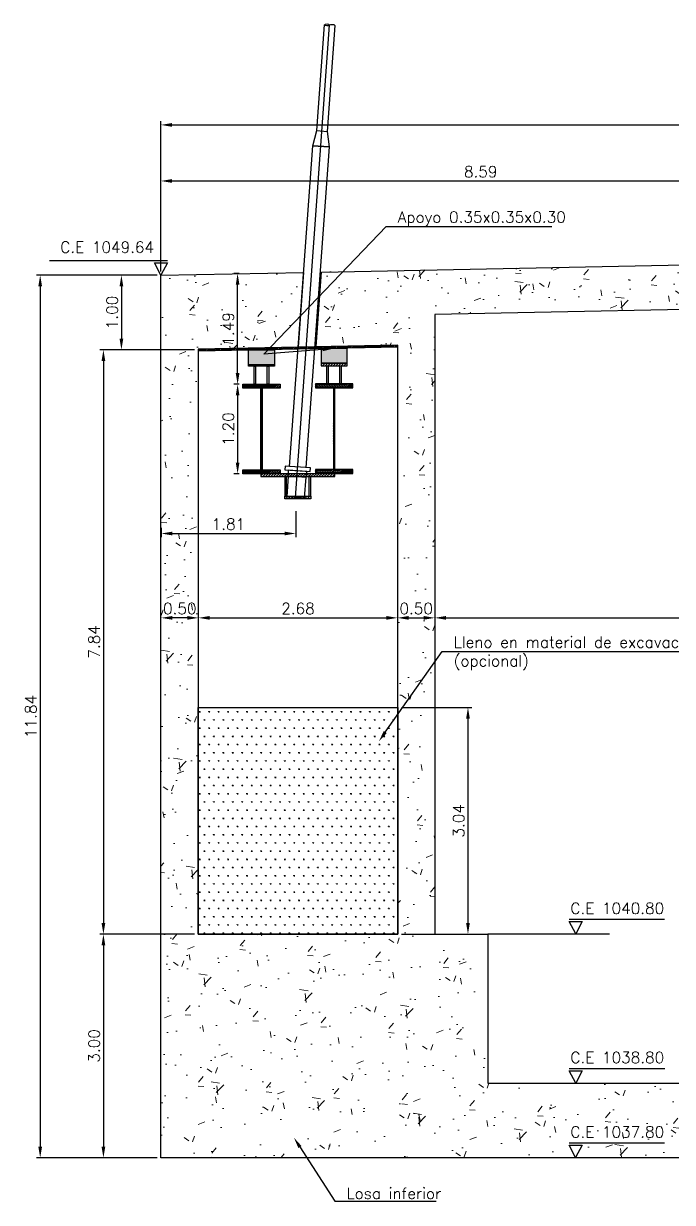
# Model space of a CAD drawing. Header units: metres. Extents: x 1080594 to 1081411, y 976871 to 977162.
# Drawn here: x 1081160.26 to 1081168.98, y 977062.21 to 977078.03 of the extents above; entities that cross this region are included whole.
import ezdxf
from ezdxf import colors
from ezdxf.entities.mleader import LeaderData, LeaderLine
from ezdxf.math import Vec2, Vec3

# ---------------------------------------------------------------- set-up
doc = ezdxf.new("R2010")
doc.units = ezdxf.units.M
doc.header["$LTSCALE"] = 25.4
doc.linetypes.add('DASHDOT', pattern=[1, 0.5, -0.25, 0, -0.25])
for name, color, linetype, lineweight in [('ANCLAJE', 150, 'Continuous', 25), ('COTA', 1, 'Continuous', 30), ('COTACIM', 20, 'Continuous', 5), ('PLATINA', 54, 'Continuous', 30), ('SOLIDOREFCONT', 254, 'Continuous', 5)]:
    doc.layers.add(name, color=color, linetype=linetype, lineweight=lineweight)
for name, color, linetype in [('CONTRAPESO', 3, 'Continuous'), ('DIMCONTRAPESO', 1, 'Continuous'), ('EJECABLES', 203, 'DASHDOT'), ('NEOPRENO', 24, 'Continuous'), ('PERFIL MET', 37, 'Continuous'), ('SOLIDOS', 9, 'Continuous')]:
    doc.layers.add(name, color=color, linetype=linetype)
doc.styles.add('romans', font='romans.shx')
doc.dimstyles.new('Copy 75', dxfattribs={"dimtxt": 0.15, "dimasz": 0.15, "dimexe": 0.05, "dimexo": 0.05, "dimgap": 0.05, "dimtad": 1, "dimzin": 0, "dimdsep": 46, "dimtxsty": 'romans', "dimcen": 0.002, "dimclrd": 1, "dimclre": 1, "dimclrt": 3, "dimadec": 4, "dimazin": 0, "dimtfac": 1, "dimtofl": 0, "dimtmove": 1, "dimatfit": 3, "dimfxl": 1, "dimtolj": 1, "dimtzin": 0, "dimarcsym": 1})

# ---------------------------------------------------------------- blocks, each defined once
blk = doc.blocks.new('*D339')
at = {"layer": 'COTA', "color": 1, "lineweight": -2, "transparency": 16777216}
for p, q in [((1081165.28448625, 977070.474468469), (1081165.28448625, 977070.0045410029)), ((1081162.759474072, 977070.054541003), (1081165.13448625, 977070.054541003))]:
    blk.add_line(p, q, dxfattribs=at)
at = {"layer": 'COTA', "color": 1, "transparency": 16777216}
for points in [[(1081162.759474072, 977070.079541003), (1081162.759474072, 977070.0295410029), (1081162.609474072, 977070.054541003)], [(1081165.13448625, 977070.079541003), (1081165.13448625, 977070.0295410029), (1081165.28448625, 977070.054541003)]]:
    blk.add_solid(points, dxfattribs=at)
at = {"layer": 'Defpoints', "color": 0, "transparency": 16777216}
for p in [(1081165.28448625, 977070.5244684691), (1081162.609474072, 977070.054541003), (1081165.28448625, 977070.054541003)]:
    blk.add_point(p, dxfattribs=at)
at = {"layer": 'COTA', "color": 3, "transparency": 16777216, "insert": (1081163.946980161, 977070.179541003), "char_height": 0.15, "attachment_point": 5, "style": 'romans'}
blk.add_mtext('\\A1;2.68', dxfattribs=at)
blk = doc.blocks.new('*D340')
at = {"layer": 'COTA', "color": 1, "lineweight": -2, "transparency": 16777216}
blk.add_line((1081162.459474072, 977070.0545410186), (1081162.259474072, 977070.0545410186), dxfattribs=at)
at = {"layer": 'COTA', "color": 1, "transparency": 16777216}
for points in [[(1081162.259474072, 977070.0795410186), (1081162.259474072, 977070.0295410185), (1081162.109474072, 977070.0545410186)], [(1081162.459474072, 977070.0795410186), (1081162.459474072, 977070.0295410185), (1081162.609474072, 977070.0545410186)]]:
    blk.add_solid(points, dxfattribs=at)
at = {"layer": 'Defpoints', "color": 0, "transparency": 16777216}
for p in [(1081162.109474072, 977070.0545410186), (1081162.109474072, 977070.0545410186), (1081162.609474072, 977070.054541003)]:
    blk.add_point(p, dxfattribs=at)
at = {"layer": 'COTA', "color": 3, "transparency": 16777216, "insert": (1081162.359474072, 977070.1795410186), "char_height": 0.15, "attachment_point": 5, "style": 'romans'}
blk.add_mtext('\\A1;0.50', dxfattribs=at)
blk = doc.blocks.new('*D341')
at = {"layer": 'COTA', "color": 1, "lineweight": -2, "transparency": 16777216}
for p, q in [((1081165.78448625, 977070.2743508759), (1081165.78448625, 977070.004527999)), ((1081165.28448625, 977070.0045410029), (1081165.28448625, 977070.004527999)), ((1081165.434486249, 977070.054527999), (1081165.63448625, 977070.054527999))]:
    blk.add_line(p, q, dxfattribs=at)
at = {"layer": 'COTA', "color": 1, "transparency": 16777216}
for points in [[(1081165.434486249, 977070.079527999), (1081165.434486249, 977070.029527999), (1081165.28448625, 977070.054527999)], [(1081165.63448625, 977070.079527999), (1081165.63448625, 977070.029527999), (1081165.78448625, 977070.054527999)]]:
    blk.add_solid(points, dxfattribs=at)
at = {"layer": 'Defpoints', "color": 0, "transparency": 16777216}
for p in [(1081165.78448625, 977070.3243508759), (1081165.28448625, 977070.054541003), (1081165.78448625, 977070.054527999)]:
    blk.add_point(p, dxfattribs=at)
at = {"layer": 'COTA', "color": 3, "transparency": 16777216, "insert": (1081165.53448625, 977070.179527999), "char_height": 0.15, "attachment_point": 5, "style": 'romans'}
blk.add_mtext('\\A1;0.50', dxfattribs=at)
blk = doc.blocks.new('*D342')
at = {"layer": 'COTA', "color": 1, "lineweight": -2, "transparency": 16777216}
for p, q in [((1081165.934486249, 977070.0545410026), (1081175.45947407, 977070.0545410026)), ((1081175.60947407, 977070.0045540066), (1081175.60947407, 977070.0045410026))]:
    blk.add_line(p, q, dxfattribs=at)
at = {"layer": 'COTA', "color": 1, "transparency": 16777216}
for points in [[(1081165.934486249, 977070.0795410026), (1081165.934486249, 977070.0295410026), (1081165.78448625, 977070.0545410026)], [(1081175.45947407, 977070.0795410026), (1081175.45947407, 977070.0295410026), (1081175.60947407, 977070.0545410026)]]:
    blk.add_solid(points, dxfattribs=at)
at = {"layer": 'Defpoints', "color": 0, "transparency": 16777216}
for p in [(1081165.78448625, 977070.0545410028), (1081175.60947407, 977070.0545540067), (1081175.60947407, 977070.0545410026)]:
    blk.add_point(p, dxfattribs=at)
at = {"layer": 'COTA', "color": 3, "transparency": 16777216, "insert": (1081170.69698016, 977070.1795410026), "char_height": 0.15, "attachment_point": 5, "style": 'romans'}
blk.add_mtext('\\A1;9.82', dxfattribs=at)
blk = doc.blocks.new('T')
at = {"layer": 'ANCLAJE'}
for p, q in [((1080682.652636061, 977129.3612785203), (1080682.652636061, 977127.9371516358)), ((1080682.792627363, 977127.9371516358), (1080682.792627363, 977129.3612785203))]:
    blk.add_line(p, q, dxfattribs=at)
for points in [[(1080682.612636062, 977127.7317864553), (1080682.832636062, 977127.7317864553), (1080682.792636062, 977127.9371398049), (1080682.652636061, 977127.9371516358)], [(1080682.612636063, 977123.4187468407), (1080682.832636063, 977123.4187468406), (1080682.832636062, 977127.7317864553), (1080682.612636062, 977127.7317864553)], [(1080682.552113015, 977123.4187468406), (1080682.892113019, 977123.4187534283), (1080682.892113019, 977123.3687534283), (1080682.552113015, 977123.3687468406)], [(1080682.597113017, 977123.3687468405), (1080682.847113013, 977123.3687468406), (1080682.847113013, 977123.2887440774), (1080682.597113017, 977123.2887440774)], [(1080682.602472921, 977123.2887440776), (1080682.842472921, 977123.2887440776), (1080682.842472921, 977123.0137440774), (1080682.602472921, 977123.0137440774)]]:
    blk.add_lwpolyline(points, close=True, dxfattribs=at)
at = {"layer": 'ANCLAJE', "extrusion": (0, 0, -1)}
blk.add_ellipse((1080682.687629506, 977129.3612785203), major_axis=(-0.03499130089767277, 0), ratio=0.2498279888206978, start_param=1.331707858069039e-08, end_param=3.141592640272715, dxfattribs=at)
at = {"layer": 'ANCLAJE'}
blk.add_ellipse((1080682.757642618, 977129.3612785203), major_axis=(0.03499130089767277, 0), ratio=0.2498279888206978, dxfattribs=at)
at = {"layer": 'EJECABLES'}
blk.add_line((1080682.722472921, 977123.0096768405), (1080682.722472921, 977129.3612785205), dxfattribs=at)
blk = doc.blocks.new('*D346')
at = {"layer": 'Defpoints', "color": 0, "transparency": 16777216}
for p in [(1081163.915864083, 977071.5345078958), (1081162.109474072, 977071.3102621331), (1081163.915864083, 977071.1860289382)]:
    blk.add_point(p, dxfattribs=at)
at = {"layer": 'DIMCONTRAPESO', "color": 1, "lineweight": -2, "transparency": 16777216}
for p, q in [((1081163.915864083, 977071.4845078958), (1081163.915864083, 977071.1360289381)), ((1081162.109474072, 977071.2602621331), (1081162.109474072, 977071.1360289381)), ((1081162.259474072, 977071.1860289382), (1081163.765864083, 977071.1860289382))]:
    blk.add_line(p, q, dxfattribs=at)
at = {"layer": 'DIMCONTRAPESO', "color": 1, "transparency": 16777216}
for points in [[(1081162.259474072, 977071.2110289382), (1081162.259474072, 977071.1610289381), (1081162.109474072, 977071.1860289382)], [(1081163.765864083, 977071.2110289382), (1081163.765864083, 977071.1610289381), (1081163.915864083, 977071.1860289382)]]:
    blk.add_solid(points, dxfattribs=at)
at = {"layer": 'DIMCONTRAPESO', "color": 3, "transparency": 16777216, "insert": (1081163.012669078, 977071.3110289382), "char_height": 0.15, "attachment_point": 5, "style": 'romans'}
blk.add_mtext('\\A1;1.81', dxfattribs=at)
blk = doc.blocks.new('*D356')
at = {"layer": 'COTA', "color": 1, "lineweight": -2, "transparency": 16777216}
for p, q in [((1081165.336491143, 977068.8511563531), (1081166.279577228, 977068.8511563531)), ((1081166.229577228, 977068.7011563531), (1081166.229577228, 977065.9622710795)), ((1081165.336927585, 977065.8122710795), (1081166.279577228, 977065.8122710795))]:
    blk.add_line(p, q, dxfattribs=at)
at = {"layer": 'COTA', "color": 1, "transparency": 16777216}
for points in [[(1081166.204577228, 977068.7011563531), (1081166.254577228, 977068.7011563531), (1081166.229577228, 977068.8511563531)], [(1081166.204577228, 977065.9622710795), (1081166.254577228, 977065.9622710795), (1081166.229577228, 977065.8122710795)]]:
    blk.add_solid(points, dxfattribs=at)
at = {"layer": 'Defpoints', "color": 0, "transparency": 16777216}
for p in [(1081165.286491143, 977068.8511563531), (1081165.286927585, 977065.8122710795), (1081166.229577228, 977065.8122710795)]:
    blk.add_point(p, dxfattribs=at)
at = {"layer": 'COTA', "color": 3, "transparency": 16777216, "insert": (1081166.104577228, 977067.3317137164), "char_height": 0.15, "attachment_point": 5, "rotation": 90, "style": 'romans'}
blk.add_mtext('\\A1;3.04', dxfattribs=at)
blk = doc.blocks.new('*D350')
at = {"layer": 'COTA', "color": 1, "lineweight": -2, "transparency": 16777216}
for p, q in [((1081162.105526778, 977074.7005107045), (1081162.105526778, 977076.716850016)), ((1081179.285617544, 977075.0439725197), (1081179.285617544, 977076.716850016)), ((1081162.255526778, 977076.666850016), (1081179.135617544, 977076.666850016))]:
    blk.add_line(p, q, dxfattribs=at)
at = {"layer": 'COTA', "color": 1, "transparency": 16777216}
for points in [[(1081162.255526778, 977076.691850016), (1081162.255526778, 977076.641850016), (1081162.105526778, 977076.666850016)], [(1081179.135617544, 977076.691850016), (1081179.135617544, 977076.641850016), (1081179.285617544, 977076.666850016)]]:
    blk.add_solid(points, dxfattribs=at)
at = {"layer": 'Defpoints', "color": 0, "transparency": 16777216}
for p in [(1081179.285617544, 977076.666850016), (1081179.285617544, 977074.9939725196), (1081162.105526778, 977074.6505107045)]:
    blk.add_point(p, dxfattribs=at)
at = {"layer": 'COTA', "color": 3, "transparency": 16777216, "insert": (1081170.695572161, 977076.791850016), "char_height": 0.15, "attachment_point": 5, "style": 'romans'}
blk.add_mtext('\\A1;17.18', dxfattribs=at)
blk = doc.blocks.new('*D351')
at = {"layer": 'Defpoints', "color": 0, "transparency": 16777216}
for p in [(1081170.695526778, 977075.9148145152), (1081170.695526778, 977075.9148145152), (1081162.105526778, 977074.6505107045)]:
    blk.add_point(p, dxfattribs=at)
at = {"layer": 'DIMCONTRAPESO', "color": 1, "lineweight": -2, "transparency": 16777216}
for p, q in [((1081162.105526778, 977074.7005107045), (1081162.105526778, 977075.9648145152)), ((1081162.255526778, 977075.9148145152), (1081170.545526778, 977075.9148145152))]:
    blk.add_line(p, q, dxfattribs=at)
at = {"layer": 'DIMCONTRAPESO', "color": 1, "transparency": 16777216}
for points in [[(1081162.255526778, 977075.9398145152), (1081162.255526778, 977075.8898145151), (1081162.105526778, 977075.9148145152)], [(1081170.545526778, 977075.9398145152), (1081170.545526778, 977075.8898145151), (1081170.695526778, 977075.9148145152)]]:
    blk.add_solid(points, dxfattribs=at)
at = {"layer": 'DIMCONTRAPESO', "color": 3, "transparency": 16777216, "insert": (1081166.400526778, 977076.0398145152), "char_height": 0.15, "attachment_point": 5, "style": 'romans'}
blk.add_mtext('\\A1;8.59', dxfattribs=at)
blk = doc.blocks.new('*D353')
at = {"layer": 'COTA', "color": 1, "lineweight": -2, "transparency": 16777216}
for p, q in [((1081163.156592765, 977073.1873582638), (1081163.086113022, 977073.1873582638)), ((1081163.136113022, 977073.0373582637), (1081163.136113022, 977072.1372546318)), ((1081163.156592765, 977071.9872546318), (1081163.086113022, 977071.9872546318))]:
    blk.add_line(p, q, dxfattribs=at)
at = {"layer": 'COTA', "color": 1, "transparency": 16777216}
for points in [[(1081163.111113022, 977073.0373582637), (1081163.161113022, 977073.0373582637), (1081163.136113022, 977073.1873582638)], [(1081163.111113022, 977072.1372546318), (1081163.161113022, 977072.1372546318), (1081163.136113022, 977071.9872546318)]]:
    blk.add_solid(points, dxfattribs=at)
at = {"layer": 'Defpoints', "color": 0, "transparency": 16777216}
for p in [(1081163.206592765, 977073.1873582638), (1081163.136113022, 977071.9872546318), (1081163.206592765, 977071.9872546318)]:
    blk.add_point(p, dxfattribs=at)
at = {"layer": 'COTA', "color": 3, "transparency": 16777216, "insert": (1081163.011113022, 977072.5873064479), "char_height": 0.15, "attachment_point": 5, "rotation": 90, "style": 'romans'}
blk.add_mtext('\\A1;1.20', dxfattribs=at)
blk = doc.blocks.new('*D354')
at = {"layer": 'COTA', "color": 1, "lineweight": -2, "transparency": 16777216}
for p, q in [((1081163.156592765, 977074.6736236406), (1081163.086113022, 977074.6736236406)), ((1081163.136113022, 977073.3373582638), (1081163.136113022, 977074.5236236405)), ((1081163.156592765, 977073.1873582638), (1081163.086113022, 977073.1873582638))]:
    blk.add_line(p, q, dxfattribs=at)
at = {"layer": 'COTA', "color": 1, "transparency": 16777216}
for points in [[(1081163.111113022, 977074.5236236405), (1081163.161113022, 977074.5236236405), (1081163.136113022, 977074.6736236406)], [(1081163.111113022, 977073.3373582638), (1081163.161113022, 977073.3373582638), (1081163.136113022, 977073.1873582638)]]:
    blk.add_solid(points, dxfattribs=at)
at = {"layer": 'Defpoints', "color": 0, "transparency": 16777216}
for p in [(1081163.136113022, 977074.6736236406), (1081163.206592765, 977074.6736236406), (1081163.206592765, 977073.1873582638)]:
    blk.add_point(p, dxfattribs=at)
at = {"layer": 'COTA', "color": 3, "transparency": 16777216, "insert": (1081163.011113022, 977073.9304909523), "char_height": 0.15, "attachment_point": 5, "rotation": 90, "style": 'romans'}
blk.add_mtext('\\A1;1.49', dxfattribs=at)
blk = doc.blocks.new('*D787')
at = {"layer": 'COTA', "color": 1, "lineweight": -2, "transparency": 16777216}
for p, q in [((1081162.056958315, 977074.6508084282), (1081160.435004356, 977074.6508084282)), ((1081160.485004356, 977074.5008084282), (1081160.485004356, 977062.96227108)), ((1081162.056980161, 977062.81227108), (1081160.435004356, 977062.81227108))]:
    blk.add_line(p, q, dxfattribs=at)
at = {"layer": 'COTA', "color": 1, "transparency": 16777216}
for points in [[(1081160.460004356, 977074.5008084282), (1081160.510004356, 977074.5008084282), (1081160.485004356, 977074.6508084282)], [(1081160.460004356, 977062.96227108), (1081160.510004356, 977062.96227108), (1081160.485004356, 977062.81227108)]]:
    blk.add_solid(points, dxfattribs=at)
at = {"layer": 'Defpoints', "color": 0, "transparency": 16777216}
for p in [(1081162.106958315, 977074.6508084282), (1081160.485004356, 977062.81227108), (1081162.106980161, 977062.81227108)]:
    blk.add_point(p, dxfattribs=at)
at = {"layer": 'COTA', "color": 3, "transparency": 16777216, "insert": (1081160.360004356, 977068.7315397535), "char_height": 0.15, "attachment_point": 5, "rotation": 90, "style": 'romans'}
blk.add_mtext('\\A1;11.84', dxfattribs=at)
blk = doc.blocks.new('*D788')
at = {"layer": 'COTA', "color": 1, "lineweight": -2, "transparency": 16777216}
for p, q in [((1081162.054385966, 977074.6507569808), (1081161.525901987, 977074.6507569808)), ((1081161.575901987, 977074.5007569807), (1081161.575901987, 977073.8003358401)), ((1081162.556784238, 977073.6503358401), (1081161.525901987, 977073.6503358401))]:
    blk.add_line(p, q, dxfattribs=at)
at = {"layer": 'COTA', "color": 1, "transparency": 16777216}
for points in [[(1081161.550901988, 977074.5007569807), (1081161.600901987, 977074.5007569807), (1081161.575901987, 977074.6507569808)], [(1081161.550901988, 977073.8003358401), (1081161.600901987, 977073.8003358401), (1081161.575901987, 977073.6503358401)]]:
    blk.add_solid(points, dxfattribs=at)
at = {"layer": 'Defpoints', "color": 0, "transparency": 16777216}
for p in [(1081162.104385966, 977074.6507569808), (1081161.575901987, 977073.6503358401), (1081162.606784238, 977073.6503358401)]:
    blk.add_point(p, dxfattribs=at)
at = {"layer": 'COTA', "color": 3, "transparency": 16777216, "insert": (1081161.450901987, 977074.1505464105), "char_height": 0.15, "attachment_point": 5, "rotation": 90, "style": 'romans'}
blk.add_mtext('\\A1;1.00', dxfattribs=at)
blk = doc.blocks.new('*D789')
at = {"layer": 'COTA', "color": 1, "lineweight": -2, "transparency": 16777216}
for p, q in [((1081162.056960589, 977073.6503358405), (1081161.283921277, 977073.6503358405)), ((1081161.333921277, 977073.5003358405), (1081161.333921277, 977065.9620019911)), ((1081162.556980161, 977065.8120019911), (1081161.283921277, 977065.8120019911))]:
    blk.add_line(p, q, dxfattribs=at)
at = {"layer": 'COTA', "color": 1, "transparency": 16777216}
for points in [[(1081161.308921277, 977073.5003358405), (1081161.358921277, 977073.5003358405), (1081161.333921277, 977073.6503358405)], [(1081161.308921277, 977065.9620019911), (1081161.358921277, 977065.9620019911), (1081161.333921277, 977065.8120019911)]]:
    blk.add_solid(points, dxfattribs=at)
at = {"layer": 'Defpoints', "color": 0, "transparency": 16777216}
for p in [(1081162.10696059, 977073.6503358405), (1081161.333921277, 977065.8120019911), (1081162.606980161, 977065.8120019911)]:
    blk.add_point(p, dxfattribs=at)
at = {"layer": 'COTA', "color": 3, "transparency": 16777216, "insert": (1081161.208921277, 977069.7311689152), "char_height": 0.15, "attachment_point": 5, "rotation": 90, "style": 'romans'}
blk.add_mtext('\\A1;7.84', dxfattribs=at)
blk = doc.blocks.new('*D790')
at = {"layer": 'COTA', "color": 1, "lineweight": -2, "transparency": 16777216}
for p, q in [((1081162.55698016, 977065.8120019906), (1081161.283921276, 977065.8120019906)), ((1081161.333921276, 977065.6620019906), (1081161.333921276, 977062.9622710795)), ((1081162.053523688, 977062.8122710795), (1081161.283921276, 977062.8122710795))]:
    blk.add_line(p, q, dxfattribs=at)
at = {"layer": 'COTA', "color": 1, "transparency": 16777216}
for points in [[(1081161.308921276, 977065.6620019906), (1081161.358921276, 977065.6620019906), (1081161.333921276, 977065.8120019906)], [(1081161.308921276, 977062.9622710795), (1081161.358921276, 977062.9622710795), (1081161.333921276, 977062.8122710795)]]:
    blk.add_solid(points, dxfattribs=at)
at = {"layer": 'Defpoints', "color": 0, "transparency": 16777216}
for p in [(1081162.60698016, 977065.8120019906), (1081161.333921276, 977062.8122710795), (1081162.103523688, 977062.8122710795)]:
    blk.add_point(p, dxfattribs=at)
at = {"layer": 'COTA', "color": 3, "transparency": 16777216, "insert": (1081161.208921276, 977064.3121365352), "char_height": 0.15, "attachment_point": 5, "rotation": 90, "style": 'romans'}
blk.add_mtext('\\A1;3.00', dxfattribs=at)

msp = doc.modelspace()

# ---------------------------------------------------------------- hatches: boundary and pattern name
at = {"layer": 'NEOPRENO', "transparency": 33554495}
h = msp.add_hatch(color=256, dxfattribs=at)
h.dxf.hatch_style = 1
h.paths.add_polyline_path([(1081163.281592767, 977073.6480644352), (1081163.631592767, 977073.6480644352), (1081163.631592767, 977073.4504246488), (1081163.281592767, 977073.4504246488)])
h = msp.add_hatch(color=256, dxfattribs=at)
h.dxf.hatch_style = 1
h.paths.add_polyline_path([(1081164.606481349, 977073.6679311175), (1081164.256481349, 977073.6679311175), (1081164.256481349, 977073.4701719146), (1081164.606481349, 977073.4701719146)])
at = {"layer": 'PERFIL MET'}
h = msp.add_hatch(dxfattribs=at)
h.set_pattern_fill('ANSI31', color=256, scale=0.005)
h.set_pattern_definition([(45, (498.4224197694566, -51.92382530297618), (-0.01122532015133644, 0.01122532015133644), [])])
h.paths.add_polyline_path([(1081165.285765221, 977073.7139154933), (1081162.606784204, 977073.6603358729), (1081162.606784204, 977073.6349371745), (1081165.285765221, 977073.6885167949)])
h = msp.add_hatch(dxfattribs=at)
h.set_pattern_fill('ANSI31', color=256, scale=0.005)
h.set_pattern_definition([(45, (495.1010843114927, -52.65248035325203), (-0.01122532015133644, 0.01122532015133644), [])])
h.paths.add_polyline_path([(1081163.466117765, 977073.1365582638), (1081163.466117765, 977072.0381582638), (1081163.706592765, 977072.0381582638), (1081163.706592765, 977071.9873582638), (1081163.206592765, 977071.9873582638), (1081163.206592765, 977072.0381582638), (1081163.447067765, 977072.0381582638), (1081163.447067765, 977073.1365582638), (1081163.206592765, 977073.1365582638), (1081163.206592765, 977073.1873582638), (1081163.706592765, 977073.1873582638), (1081163.706592765, 977073.1365582638)])
h = msp.add_hatch(dxfattribs=at)
h.set_pattern_fill('ANSI31', color=256, scale=0.005)
h.set_pattern_definition([(45, (495.1010843114927, -52.64711086009629), (-0.01122532015133644, 0.01122532015133644), [])])
h.paths.add_polyline_path([(1081164.422079942, 977073.141927757), (1081164.422079942, 977072.0435277569), (1081164.181604942, 977072.0435277569), (1081164.181604942, 977071.992727757), (1081164.681604942, 977071.992727757), (1081164.681604942, 977072.0435277569), (1081164.441129942, 977072.0435277569), (1081164.441129942, 977073.141927757), (1081164.681604942, 977073.141927757), (1081164.681604942, 977073.1927277569), (1081164.181604942, 977073.1927277569), (1081164.181604942, 977073.141927757)])
at = {"layer": 'PLATINA'}
h = msp.add_hatch(dxfattribs=at)
h.set_pattern_fill('ANSI31', color=256, scale=0.008)
h.set_pattern_definition([(45, (498.5818922892213, -51.93711870897096), (-0.0179605122421383, 0.01796051224213831), [])])
h.paths.add_polyline_path([(1081163.281592765, 977073.4504246487), (1081163.631592765, 977073.4504246487), (1081163.631592766, 977073.4313746488), (1081163.281592766, 977073.4313746488)])
h = msp.add_hatch(dxfattribs=at)
h.set_pattern_fill('ANSI31', color=256, scale=0.008)
h.set_pattern_definition([(45, (498.5817686961964, -51.91737144323997), (-0.0179605122421383, 0.01796051224213831), [])])
h.paths.add_polyline_path([(1081164.606481351, 977073.4701719144), (1081164.256481351, 977073.4701719144), (1081164.256481349, 977073.4366247292), (1081164.60648135, 977073.4366247292)])
h = msp.add_hatch(dxfattribs=at)
h.set_pattern_fill('ANSI31', color=256, scale=0.008)
h.set_pattern_definition([(45, (498.4203858727124, -51.93699929269496), (-0.0179605122421383, 0.01796051224213831), [])])
h.paths.add_polyline_path([(1081164.441026211, 977071.9873582638), (1081163.447067765, 977071.9873582638), (1081163.447067765, 977071.9492582638), (1081164.441026211, 977071.9492582638)])
h = msp.add_hatch(dxfattribs=at)
h.set_pattern_fill('ANSI31', color=256, scale=0.008)
h.set_pattern_definition([(45, (498.4127081546467, -51.97559410647955), (-0.0179605122421383, 0.01796051224213831), [])])
h.paths.add_polyline_path([(1081164.119098854, 977071.652511737), (1081163.769098854, 977071.652511737), (1081163.769098854, 977071.6865490113), (1081164.119098854, 977071.6865490113)])
at = {"layer": 'SOLIDOREFCONT', "true_color": 0x5b5b5b, "transparency": 33554546}
h = msp.add_hatch(dxfattribs=at)
h.set_pattern_fill('AR-CONC', color=251, scale=0.005)
h.set_pattern_definition([(49.99999999999999, (307.6941268451046, 0.05193130753468722), (0.91092334498002, -0.07969542769451543), [0.09525, -1.04775]), (355, (307.6941268451046, 0.05193130753468722), (-0.1762171071248467, 0.9552842261951757), [0.0762, -0.83820292085]), (100.4514447, (307.7700368801046, 0.04529004003468717), (0.7347062354517664, 0.8755887595609755), [0.08095004399999998, -0.8904512229999998]), (46.18420000000002, (307.6941268451046, 0.3059313075346872), (1.35539520446065, -0.2102116396636357), [0.1428749999999999, -1.571624999999999]), (96.63555760999994, (307.8070763451046, 0.2884138075346873), (1.187020670257515, 1.237130622988608), [0.1214251157, -1.3356780408]), (351.1841511700001, (307.6941268451046, 0.3059313075346872), (1.187020670324885, 1.237130622927663), [0.11429983535, -1.2572986596]), (21, (307.8211268451046, 0.2424313075346872), (0.7580719563456624, -0.5113259909354381), [0.09525, -1.04775]), (326.0000000000001, (307.8211268451046, 0.2424313075346872), (0.3090101417382354, 0.9209398306115963), [0.0762, -0.8382]), (71.45144499999999, (307.8842995081046, 0.1998208080346872), (1.067082096393581, 0.4096138444295262), [0.08095004400000001, -0.8904496879999999]), (37.50000000000001, (307.6941268451046, 0.05193130753468722), (0.01544301625295908, 0.4227751943657655), [0, -0.82804, 0, -0.8509000000000001, 0, -0.8413750000000001]), (7.499999999999999, (307.6941268451046, 0.05193130753468722), (0.3340983125515287, 0.5009028740905975), [0, -0.48514, 0, -0.80899, 0, -0.320675]), (327.5, (307.4109168451046, 0.05193130753468722), (0.677952975834357, -0.02864371996336722), [0, -0.3175, 0, -0.9906, 0, -1.31445]), (317.5, (307.2839168451046, 0.05193130753468722), (0.7406459069300902, 0.1271324551666652), [0, -0.41275, 0, -0.65786, 0, -0.93345])])
h.paths.add_polyline_path([(1081179.28698016, 977065.8122710795), (1081179.277516714, 977074.9942195956), (1081177.353035191, 977074.9558699651), (1081177.424836469, 977073.9572648025), (1081178.777773186, 977073.9840247451), (1081178.786927585, 977065.8122710795), (1081176.10698016, 977065.8122710796), (1081176.098792203, 977073.9304451254), (1081177.184573811, 977073.9523007576), (1081177.112761132, 977074.951064484), (1081164.255221512, 977074.6939136917), (1081164.183228183, 977073.692637507), (1081165.283171027, 977073.714132702), (1081165.286927585, 977065.8122710795), (1081162.60698016, 977065.8122710796), (1081162.606906074, 977068.8524646687), (1081162.604190044, 977073.6605530822), (1081163.9422359, 977073.6874539994), (1081164.0142816, 977074.6894585553), (1081162.104385966, 977074.6507569808), (1081162.10698016, 977065.8122710795), (1081162.10698016, 977062.8122710795), (1081179.28698016, 977062.8122710795)])
h.paths.add_polyline_path([(1081165.786245654, 977065.8122710795), (1081165.782916954, 977074.1242076125), (1081175.604271487, 977074.3206347032), (1081175.606896633, 977065.8122710795), (1081174.895619004, 977065.8122710795), (1081174.895619004, 977063.8122710795), (1081166.498341316, 977063.8122710795), (1081166.498341316, 977065.8122710795)], flags=16)
at = {"layer": 'SOLIDOS'}
h = msp.add_hatch(dxfattribs=at)
h.set_pattern_fill('SWAMP', color=252, scale=0.005)
h.set_pattern_definition([(0, (0, 0.6299313075141981), (0.0635, 0.109985226181), [0.015875, -0.111125]), (90, (0.0079375, 0.6299313075141981), (-0.06349999999999999, 0.109985226181), [0.0079375, -0.212032952362]), (90, (0.009921875, 0.6299313075141981), (-0.06349999999999999, 0.109985226181), [0.006350000000000001, -0.213620452362]), (90, (0.005953125, 0.6299313075141981), (-0.06349999999999999, 0.109985226181), [0.006350000000000001, -0.213620452362]), (59.99999999999999, (0.01190625, 0.6299313075141981), (-0.06349999991372332, 0.1099852262308119), [0.00508, -0.12192]), (120, (0.00396875, 0.6299313075141981), (-0.1269999999137233, 4.981188794772607e-11), [0.005079999999999999, -0.12192])])
h.paths.add_polyline_path([(1081165.284472085, 977068.8527391632), (1081162.609473992, 977068.8527368938), (1081162.609473992, 977065.8122693854), (1081165.284472085, 977065.8122547237)])

# ---------------------------------------------------------------- linework, layer by layer
at = {"layer": 'CONTRAPESO'}
for points in [[(1081178.786927585, 977065.8122710795), (1081178.78036738, 977073.9838075364), (1081177.4329487, 977073.9568591629), (1081177.361136021, 977074.9556228892), (1081179.280110908, 977074.9940023869), (1081179.280110916, 977065.8120019905), (1081179.280110916, 977065.8120019905), (1081179.280110916, 977062.8122710795), (1081162.10698016, 977062.8122710795), (1081162.10698016, 977065.8122710795), (1081162.10698016, 977065.8122710795), (1081162.10698016, 977074.6505397721), (1081164.022356244, 977074.6888472937), (1081163.95033673, 977073.6872069235), (1081162.606784238, 977073.6603358736), (1081162.60698016, 977065.8122710796), (1081165.286927585, 977065.8122710795), (1081165.286927585, 977065.8122710795), (1081165.285765221, 977073.7139154933), (1081164.191302828, 977073.6920262454)], [(1081164.191302828, 977073.6920262454), (1081164.263322341, 977074.6936666158), (1081177.120861962, 977074.950817408), (1081177.192674641, 977073.9520536817), (1081176.101386397, 977073.9302279168), (1081176.10698016, 977065.8122710796), (1081178.786927585, 977065.8122710795), (1081178.786927585, 977065.8122710795)], [(1081174.895619004, 977063.8122710795), (1081174.895619004, 977065.8122710795), (1081175.606896633, 977065.8122710795), (1081175.606865681, 977074.3204174945), (1081165.785511147, 977074.1239904038), (1081165.786245654, 977065.8122710795), (1081166.498341316, 977065.8122710795), (1081166.498341316, 977063.8122710795), (1081174.895619004, 977063.8122710795)]]:
    msp.add_lwpolyline(points, dxfattribs=at)
msp.add_lwpolyline([(1081162.606906074, 977068.8524646687), (1081165.286490915, 977068.8527394496), (1081165.28692753, 977065.8122710795), (1081162.60698016, 977065.8122710796)], close=True, dxfattribs=at)
at = {"layer": 'COTA', "color": 2}
for points in [[(1081160.609991615, 977074.8492283515), (1081162.192477426, 977074.8492283515)], [(1081167.589841542, 977066.0124501692), (1081168.870803351, 977066.0124501692)], [(1081168.131704679, 977065.8122710795), (1081166.498341316, 977065.8122710795)], [(1081167.590264142, 977064.0109596589), (1081168.871225951, 977064.0109596589)], [(1081167.589816383, 977063.0124480728), (1081168.870778192, 977063.0124480728)]]:
    msp.add_lwpolyline(points, dxfattribs=at)
for points in [[(1081162.020930624, 977074.817951334), (1081162.193029696, 977074.817951334), (1081162.10698016, 977074.6505397721), (1081162.10698016, 977074.6505397721)], [(1081167.589841542, 977065.9811731516), (1081167.761940614, 977065.9811731516), (1081167.675891078, 977065.8137615898), (1081167.675891078, 977065.8137615898)], [(1081167.590264142, 977063.9796826413), (1081167.762363214, 977063.9796826413), (1081167.676313678, 977063.8122710795), (1081167.676313678, 977063.8122710795)], [(1081167.589816383, 977062.9811710552), (1081167.761915455, 977062.9811710552), (1081167.675865919, 977062.8137594934), (1081167.675865919, 977062.8137594934)]]:
    msp.add_lwpolyline(points, close=True, dxfattribs=at)
at = {"layer": 'NEOPRENO'}
for points in [[(1081163.281592767, 977073.6480644352), (1081163.631592767, 977073.6480644352), (1081163.631592767, 977073.4504246488), (1081163.281592767, 977073.4504246488)], [(1081164.606481349, 977073.6679311175), (1081164.256481349, 977073.6679311175), (1081164.256481349, 977073.4701719146), (1081164.606481349, 977073.4701719146)]]:
    msp.add_lwpolyline(points, close=True, dxfattribs=at)
at = {"layer": 'PERFIL MET'}
for points in [[(1081165.285765221, 977073.7139154933), (1081162.606784204, 977073.6603358729), (1081162.606784204, 977073.6349371745), (1081165.285765221, 977073.6885167949)], [(1081163.466117765, 977073.1365582638), (1081163.466117765, 977072.0381582638), (1081163.706592765, 977072.0381582638), (1081163.706592765, 977071.9873582638), (1081163.206592765, 977071.9873582638), (1081163.206592765, 977072.0381582638), (1081163.447067765, 977072.0381582638), (1081163.447067765, 977073.1365582638), (1081163.206592765, 977073.1365582638), (1081163.206592765, 977073.1873582638), (1081163.706592765, 977073.1873582638), (1081163.706592765, 977073.1365582638)], [(1081164.422079942, 977073.141927757), (1081164.422079942, 977072.0435277569), (1081164.181604942, 977072.0435277569), (1081164.181604942, 977071.992727757), (1081164.681604942, 977071.992727757), (1081164.681604942, 977072.0435277569), (1081164.441129942, 977072.0435277569), (1081164.441129942, 977073.141927757), (1081164.681604942, 977073.141927757), (1081164.681604942, 977073.1927277569), (1081164.181604942, 977073.1927277569), (1081164.181604942, 977073.141927757)]]:
    msp.add_lwpolyline(points, close=True, dxfattribs=at)
at = {"layer": 'PLATINA'}
for points in [[(1081163.281592765, 977073.4504246487), (1081163.631592765, 977073.4504246487), (1081163.631592766, 977073.4313746488), (1081163.281592766, 977073.4313746488)], [(1081164.606481351, 977073.4701719144), (1081164.256481351, 977073.4701719144), (1081164.256481349, 977073.4366247292), (1081164.60648135, 977073.4366247292)], [(1081164.441026211, 977071.9873582638), (1081163.447067765, 977071.9873582638), (1081163.447067765, 977071.9492582638), (1081164.441026211, 977071.9492582638)], [(1081164.119098854, 977071.652511737), (1081163.769098854, 977071.652511737), (1081163.769098854, 977071.6865490113), (1081164.119098854, 977071.6865490113)]]:
    msp.add_lwpolyline(points, close=True, dxfattribs=at)
at = {"layer": 'PLATINA', "color": 252, "transparency": 33554531}
for points in [[(1081163.359567766, 977073.431374645), (1081163.378617766, 977073.431374645), (1081163.378617766, 977073.1874776765), (1081163.359567766, 977073.1874776765)], [(1081163.534567766, 977073.4313746488), (1081163.553617766, 977073.4313746488), (1081163.553617766, 977073.1874776804), (1081163.534567766, 977073.1874776804)], [(1081164.334456349, 977073.4366247253), (1081164.353506349, 977073.4366247253), (1081164.353506349, 977073.1927277569), (1081164.334456349, 977073.1927277569)], [(1081164.509456349, 977073.4366247292), (1081164.528506349, 977073.4366247292), (1081164.528506349, 977073.1927277608), (1081164.509456349, 977073.1927277608)], [(1081163.794498854, 977071.9492582636), (1081163.769098854, 977071.9492582636), (1081163.769098854, 977071.6865490113), (1081163.794499078, 977071.6865490113)], [(1081164.119098854, 977071.9492582636), (1081164.093698854, 977071.9492582636), (1081164.093698854, 977071.6865490113), (1081164.119098854, 977071.6865490113)]]:
    msp.add_lwpolyline(points, close=True, dxfattribs=at)

# ---------------------------------------------------------------- block references
at = {"layer": 'DIMCONTRAPESO', "color": 2, "xscale": -1, "rotation": 355.8874209483137}
msp.add_blockref('T', (2088988.176341772, -75038.011339182), dxfattribs=at)

# ---------------------------------------------------------------- texts
at = {"layer": 'COTA', "color": 3, "char_height": 0.15, "attachment_point": 1, "style": 'romans'}
for s, insert in [('C.E 1049.64', (1081160.754495537, 977075.1010882087)), ('C.E 1040.80', (1081167.604814989, 977066.2330330089)), ('C.E 1038.80', (1081167.60523759, 977064.2315424986)), ('C.E 1037.80', (1081167.604789831, 977063.2330309125))]:
    msp.add_mtext(s, dxfattribs=dict(at, insert=insert))

# ---------------------------------------------------------------- dimensions: what is measured, and where the dimension line sits
at = {"layer": 'COTA', "color": 4}
dim = msp.add_linear_dim(base=(1081179.285617544, 977076.666850016), p1=(1081162.105526778, 977074.6505107045), p2=(1081179.285617544, 977074.9939725196), dimstyle='Copy 75', dxfattribs=at)
dim.commit()
dim.dimension.update_dxf_attribs({"geometry": '*D350', "text_midpoint": (1081170.695572161, 977076.791850016)})
at = {"layer": 'COTA', "color": 2}
for base, p1, p2, picture, middle in [((1081160.485004356, 977062.81227108), (1081162.106958314, 977074.6508084277), (1081162.10698016, 977062.8122710795), '*D787', (1081160.360004356, 977068.7315397535)), ((1081161.575901987, 977073.6503358401), (1081162.104385966, 977074.6507569808), (1081162.606784238, 977073.6503358401), '*D788', (1081161.450901987, 977074.1505464105)), ((1081163.136113022, 977074.6736236406), (1081163.206592765, 977073.1873582638), (1081163.206592765, 977074.6736236406), '*D354', (1081163.011113022, 977073.9304909523)), ((1081161.333921277, 977065.8120019911), (1081162.106960589, 977073.6503358401), (1081162.60698016, 977065.8120019906), '*D789', (1081161.208921277, 977069.7311689152)), ((1081163.136113022, 977071.9872546318), (1081163.206592765, 977073.1873582638), (1081163.206592765, 977071.9872546318), '*D353', (1081163.011113022, 977072.5873064479)), ((1081166.229577228, 977065.8122710795), (1081165.286491143, 977068.8511563531), (1081165.286927585, 977065.8122710795), '*D356', (1081166.104577228, 977067.3317137164)), ((1081161.333921276, 977062.8122710795), (1081162.60698016, 977065.8120019906), (1081162.103523688, 977062.8122710795), '*D790', (1081161.208921276, 977064.3121365352))]:
    dim = msp.add_linear_dim(base=base, p1=p1, p2=p2, angle=90, dimstyle='Copy 75', dxfattribs=at)
    dim.commit()
    dim.dimension.update_dxf_attribs({"geometry": picture, "text_midpoint": middle})
at = {"layer": 'COTA'}
for base, p1, p2, picture, middle in [((1081165.28448625, 977070.054541003), (1081162.609474072, 977070.054541003), (1081165.28448625, 977070.5244684691), '*D339', (1081163.946980161, 977070.179541003)), ((1081175.60947407, 977070.0545410026), (1081165.78448625, 977070.0545410028), (1081175.60947407, 977070.0545540067), '*D342', (1081170.69698016, 977070.1795410026))]:
    dim = msp.add_linear_dim(base=base, p1=p1, p2=p2, dimstyle='Copy 75', dxfattribs=at)
    dim.commit()
    dim.dimension.update_dxf_attribs({"geometry": picture, "text_midpoint": middle})
for base, p1, p2, picture, middle in [((1081162.109474072, 977070.0545410186), (1081162.609474072, 977070.054541003), (1081162.109474072, 977070.0545410186), '*D340', (1081162.359474072, 977070.0545410186)), ((1081165.78448625, 977070.054527999), (1081165.28448625, 977070.054541003), (1081165.78448625, 977070.3243508759), '*D341', (1081165.53448625, 977070.054527999))]:
    dim = msp.add_linear_dim(base=base, p1=p1, p2=p2, dimstyle='Copy 75', dxfattribs=at)
    dim.commit()
    dim.dimension.update_dxf_attribs({"geometry": picture, "text_midpoint": middle, "dimtype": 160})
at = {"layer": 'DIMCONTRAPESO', "color": 2}
for base, p1, p2, picture, middle in [((1081170.695526778, 977075.9148145152), (1081162.105526778, 977074.6505107045), (1081170.695526778, 977075.9148145152), '*D351', (1081166.400526778, 977076.0398145152)), ((1081163.915864083, 977071.1860289382), (1081162.109474072, 977071.3102621331), (1081163.915864083, 977071.5345078958), '*D346', (1081163.012669078, 977071.3110289382))]:
    dim = msp.add_linear_dim(base=base, p1=p1, p2=p2, dimstyle='Copy 75', dxfattribs=at)
    dim.commit()
    dim.dimension.update_dxf_attribs({"geometry": picture, "text_midpoint": middle})

# ---------------------------------------------------------------- leaders
at = {"layer": 'COTACIM'}
ml = msp.add_multileader_mtext('Standard', dxfattribs=at)
ml.set_content('Apoyo 0.35x0.35x0.30', color=3, style='romans')
ml.set_leader_properties(color=256)
ml.build(insert=Vec2(0, 0))
ml.multileader.update_dxf_attribs({"text_left_attachment_type": 6, "text_right_attachment_type": 6, "dogleg_length": 0.1560199508385566, "arrow_head_size": 0.15})
ctx = ml.context
ctx.base_point, ctx.char_height, ctx.arrow_head_size, ctx.landing_gap_size, ctx.plane_origin = Vec3(1081165.287856956, 977075.3059394435), 0.15, 0.15, 0, Vec3(1081164.599433383, 977074.216497764)
ctx.left_attachment, ctx.right_attachment = 6, 6
notes = []
notes.append((ctx, [(0, (1, 1, 0), (1081165.131837005, 977075.3059394435), (1, 0), 0.1560199508385566, [(1, [(1081164.427321798, 977073.6679311175), (1081163.489726285, 977073.5900384949)], 0, [])])]))
ctx.mtext.insert, ctx.mtext.width, ctx.mtext.flow_direction = Vec3(1081165.287856956, 977075.5059394435), 2.803924242267385, 5
ml = msp.add_multileader_mtext('Standard', dxfattribs=at)
ml.set_content('Lleno en material de excavación\\P(opcional)', color=3, style='romans')
ml.set_leader_properties(color=256)
ml.build(insert=Vec2(0, 0))
ml.multileader.update_dxf_attribs({"text_left_attachment_type": 6, "text_right_attachment_type": 6, "dogleg_length": 0.1560199508385566, "arrow_head_size": 0.15})
ctx = ml.context
ctx.base_point, ctx.char_height, ctx.arrow_head_size, ctx.landing_gap_size, ctx.plane_origin = Vec3(1081166.038535864, 977069.6034465755), 0.15, 0.15, 0, Vec3(1081170.145648218, 977066.5076092805)
ctx.left_attachment, ctx.right_attachment = 6, 6
notes.append((ctx, [(0, (1, 1, 0), (1081165.882515913, 977069.6034465755), (1, 0), 0.1560199508385566, [(0, [(1081165.033315829, 977068.3995802902)], 0, [])])]))
ctx.mtext.insert, ctx.mtext.width, ctx.mtext.flow_direction = Vec3(1081166.038535864, 977069.8034465754), 4.216741702286527, 5
ml = msp.add_multileader_mtext('Standard', dxfattribs=at)
ml.set_content('Losa inferior', color=3, style='romans')
ml.set_leader_properties(color=256)
ml.build(insert=Vec2(0, 0))
ml.multileader.update_dxf_attribs({"text_left_attachment_type": 6, "text_right_attachment_type": 6, "dogleg_length": 0.1560199508385566, "arrow_head_size": 0.15})
ctx = ml.context
ctx.base_point, ctx.char_height, ctx.arrow_head_size, ctx.landing_gap_size, ctx.plane_origin = Vec3(1081164.598192337, 977062.2298926512), 0.15, 0.15, 0, Vec3(1081168.470429221, 977060.6934177381)
ctx.left_attachment, ctx.right_attachment = 6, 6
notes.append((ctx, [(0, (1, 1, 0), (1081164.442172386, 977062.2298926512), (1, 0), 0.1560199508385566, [(0, [(1081163.891577547, 977063.0825750919)], 0, [])])]))
ctx.mtext.insert, ctx.mtext.width, ctx.mtext.flow_direction = Vec3(1081164.598192337, 977062.4098926513), 4.216741702286527, 5
for ctx, leaders in notes:
    for number, flags, end, landing, length, lines in leaders:
        leader = LeaderData()
        leader.index, (leader.has_last_leader_line, leader.has_dogleg_vector, leader.attachment_direction) = number, flags
        leader.last_leader_point, leader.dogleg_vector, leader.dogleg_length = Vec3(end), Vec3(landing), length
        for number, points, colour, breaks in lines:
            line = LeaderLine()
            line.index, line.vertices, line.color, line.breaks = number, Vec3.list(points), colors.encode_raw_color(colour), breaks
            leader.lines.append(line)
        ctx.leaders.append(leader)

doc.saveas('drawing.dxf')
